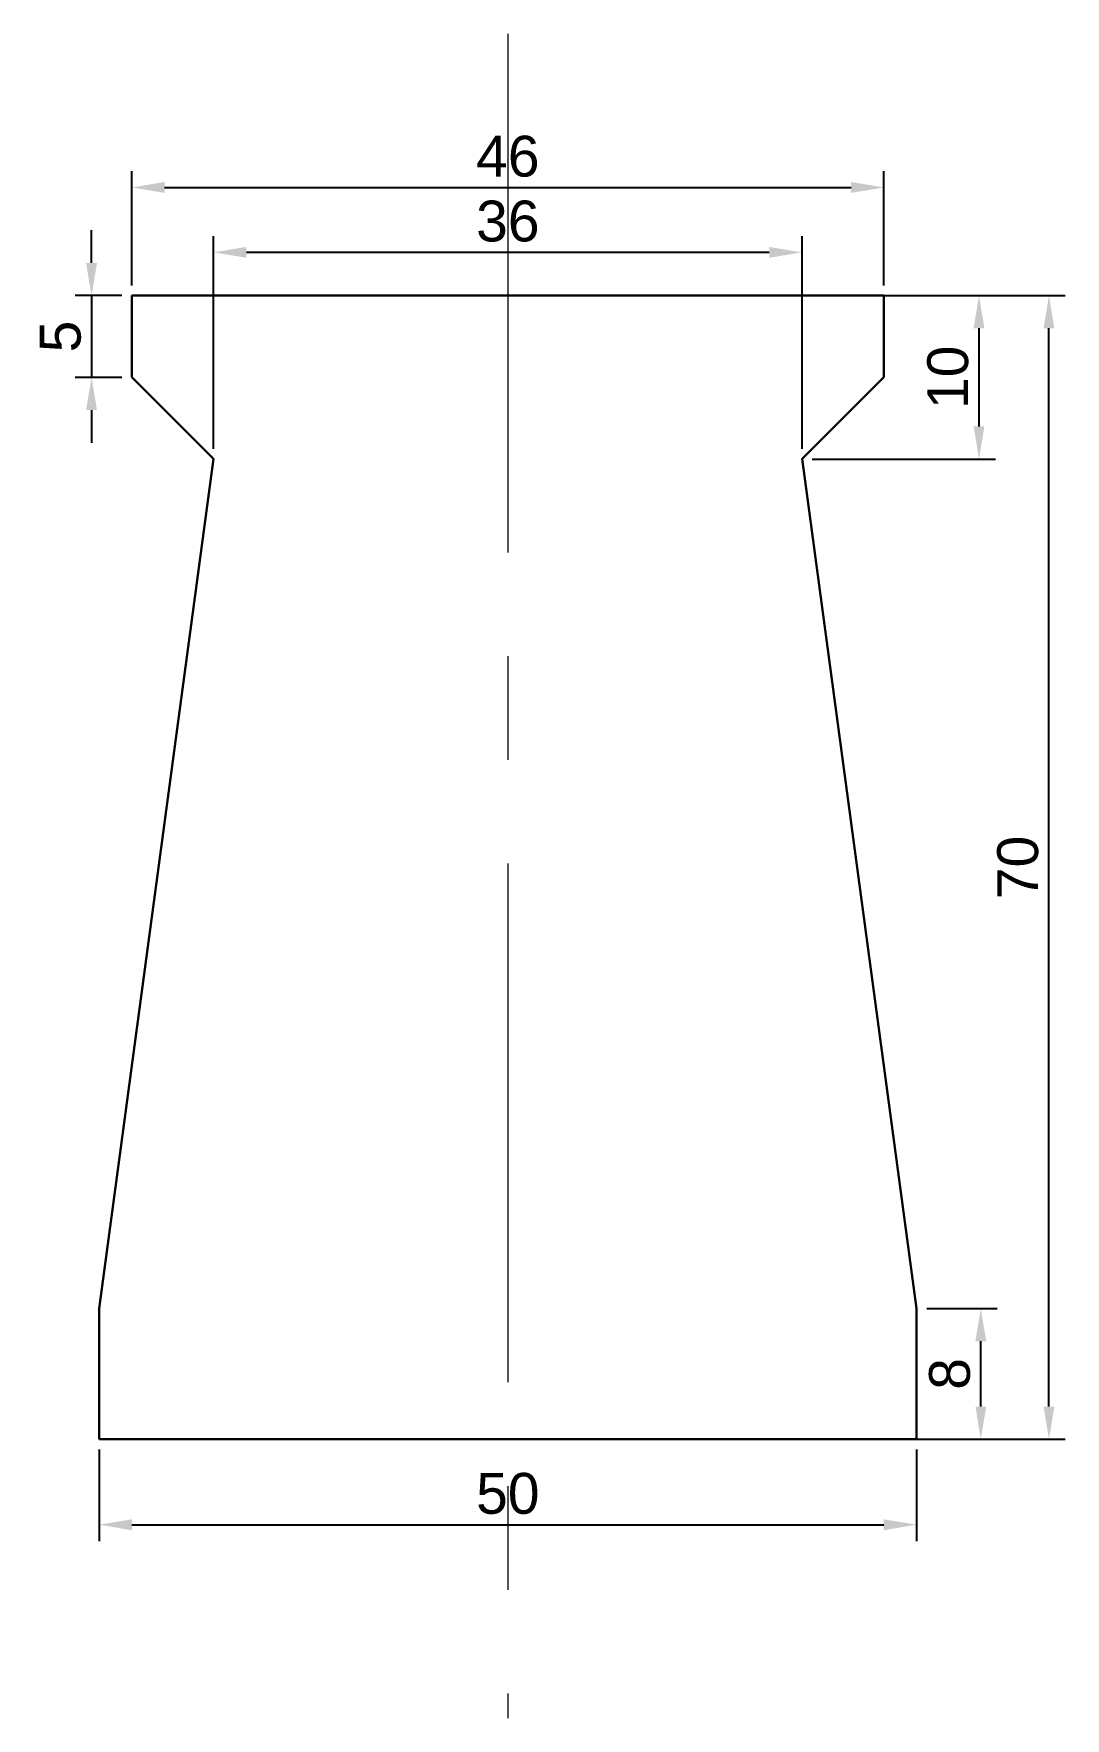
# Model space of a CAD drawing. Header units: millimetres. Extents: x -4 to 59, y -17 to 86.
import ezdxf

# ---------------------------------------------------------------- set-up
doc = ezdxf.new("R2010")
doc.units = ezdxf.units.MM
doc.linetypes.add('CENTER', pattern=[50.8, 31.75, -6.35, 6.35, -6.35])
doc.layers.get('0').update_dxf_attribs({"lineweight": 25})
doc.layers.add('中心线', color=7, linetype='Continuous', lineweight=5)
doc.styles.get("Standard").update_dxf_attribs({"font": 'arial.ttf'})
doc.dimstyles.new('ISO-25', dxfattribs={"dimtxt": 2.5, "dimasz": 2, "dimexe": 1, "dimexo": 0.625, "dimtad": 1, "dimtxsty": 'Standard', "dimcen": 2.5, "dimclrt": 3, "dimadec": 0, "dimazin": 0, "dimtfac": 1, "dimtmove": 0, "dimatfit": 3, "dimfxl": 1, "dimtfillclr": 3, "dimarcsym": 0})

# ---------------------------------------------------------------- blocks, each defined once
blk = doc.blocks.new('*D9')
at = {"layer": 'Defpoints', "color": 0, "lineweight": 25, "transparency": 16777216}
for p in [(47.92, 76.72), (1.92, 70.1), (47.92, 70.1)]:
    blk.add_point(p, dxfattribs=at)
at = {"layer": '中心线', "color": 0, "lineweight": -2, "transparency": 16777216}
for p, q in [((1.92, 70.73), (1.92, 77.72)), ((47.92, 70.73), (47.92, 77.72)), ((3.92, 76.72), (45.92, 76.72))]:
    blk.add_line(p, q, dxfattribs=at)
at = {"layer": '中心线', "color": 0, "lineweight": 25, "transparency": 16777216}
for points in [[(3.92, 77.06), (3.92, 76.39), (1.92, 76.72)], [(45.92, 77.06), (45.92, 76.39), (47.92, 76.72)]]:
    blk.add_solid(points, dxfattribs=at)
at = {"layer": '中心线', "color": 3, "lineweight": 25, "transparency": 16777216, "insert": (24.92, 78.62), "char_height": 2.5, "attachment_point": 5}
blk.add_mtext('46', dxfattribs=at)
blk = doc.blocks.new('*D10')
at = {"layer": 'Defpoints', "color": 0, "lineweight": 25, "transparency": 16777216}
for p in [(6.92, 72.75), (6.92, 60.1), (42.92, 60.1)]:
    blk.add_point(p, dxfattribs=at)
at = {"layer": '中心线', "color": 0, "lineweight": -2, "transparency": 16777216}
for p, q in [((6.92, 60.73), (6.92, 73.75)), ((42.92, 60.73), (42.92, 73.75)), ((40.92, 72.75), (8.92, 72.75))]:
    blk.add_line(p, q, dxfattribs=at)
at = {"layer": '中心线', "color": 0, "lineweight": 25, "transparency": 16777216}
for points in [[(8.92, 73.08), (8.92, 72.42), (6.92, 72.75)], [(40.92, 73.08), (40.92, 72.42), (42.92, 72.75)]]:
    blk.add_solid(points, dxfattribs=at)
at = {"layer": '中心线', "color": 3, "lineweight": 25, "transparency": 16777216, "insert": (24.92, 74.65), "char_height": 2.5, "attachment_point": 5}
blk.add_mtext('36', dxfattribs=at)
blk = doc.blocks.new('*D11')
at = {"layer": 'Defpoints', "color": 0, "lineweight": 25, "transparency": 16777216}
for p in [(42.92, 70.1), (53.75, 70.1), (42.92, 60.1)]:
    blk.add_point(p, dxfattribs=at)
at = {"layer": '中心线', "color": 0, "lineweight": -2, "transparency": 16777216}
for p, q in [((43.55, 70.1), (54.75, 70.1)), ((53.75, 62.1), (53.75, 68.1)), ((43.55, 60.1), (54.75, 60.1))]:
    blk.add_line(p, q, dxfattribs=at)
at = {"layer": '中心线', "color": 0, "lineweight": 25, "transparency": 16777216}
for points in [[(53.42, 68.1), (54.08, 68.1), (53.75, 70.1)], [(53.42, 62.1), (54.08, 62.1), (53.75, 60.1)]]:
    blk.add_solid(points, dxfattribs=at)
at = {"layer": '中心线', "color": 3, "lineweight": 25, "transparency": 16777216, "insert": (51.85, 65.1), "char_height": 2.5, "attachment_point": 5, "rotation": 90}
blk.add_mtext('10', dxfattribs=at)
blk = doc.blocks.new('*D12')
at = {"layer": 'Defpoints', "color": 0, "lineweight": 25, "transparency": 16777216}
for p in [(20.03, 70.1), (58.03, 70.1), (20.03, 0.1)]:
    blk.add_point(p, dxfattribs=at)
at = {"layer": '中心线', "color": 0, "lineweight": -2, "transparency": 16777216}
for p, q in [((20.65, 70.1), (59.03, 70.1)), ((58.03, 2.1), (58.03, 68.1)), ((20.65, 0.1), (59.03, 0.1))]:
    blk.add_line(p, q, dxfattribs=at)
at = {"layer": '中心线', "color": 0, "lineweight": 25, "transparency": 16777216}
for points in [[(57.7, 68.1), (58.36, 68.1), (58.03, 70.1)], [(57.7, 2.1), (58.36, 2.1), (58.03, 0.1)]]:
    blk.add_solid(points, dxfattribs=at)
at = {"layer": '中心线', "color": 3, "lineweight": 25, "transparency": 16777216, "insert": (56.13, 35.1), "char_height": 2.5, "attachment_point": 5, "rotation": 90}
blk.add_mtext('70', dxfattribs=at)
blk = doc.blocks.new('*D13')
at = {"layer": 'Defpoints', "color": 0, "lineweight": 25, "transparency": 16777216}
for p in [(49.92, 8.1), (53.86, 8.1), (49.92, 0.1)]:
    blk.add_point(p, dxfattribs=at)
at = {"layer": '中心线', "color": 0, "lineweight": -2, "transparency": 16777216}
for p, q in [((50.55, 8.1), (54.86, 8.1)), ((53.86, 2.1), (53.86, 6.1)), ((50.55, 0.1), (54.86, 0.1))]:
    blk.add_line(p, q, dxfattribs=at)
at = {"layer": '中心线', "color": 0, "lineweight": 25, "transparency": 16777216}
for points in [[(53.53, 6.1), (54.19, 6.1), (53.86, 8.1)], [(53.53, 2.1), (54.19, 2.1), (53.86, 0.1)]]:
    blk.add_solid(points, dxfattribs=at)
at = {"layer": '中心线', "color": 3, "lineweight": 25, "transparency": 16777216, "insert": (51.96, 4.1), "char_height": 2.5, "attachment_point": 5, "rotation": 90}
blk.add_mtext('8', dxfattribs=at)
blk = doc.blocks.new('*D14')
at = {"layer": 'Defpoints', "color": 0, "lineweight": 25, "transparency": 16777216}
for p in [(-0.08, 0.1), (49.92, 0.1), (49.92, -5.13)]:
    blk.add_point(p, dxfattribs=at)
at = {"layer": '中心线', "color": 0, "lineweight": -2, "transparency": 16777216}
for p, q in [((-0.08, -0.52), (-0.08, -6.13)), ((49.92, -0.52), (49.92, -6.13)), ((1.92, -5.13), (47.92, -5.13))]:
    blk.add_line(p, q, dxfattribs=at)
at = {"layer": '中心线', "color": 0, "lineweight": 25, "transparency": 16777216}
for points in [[(1.92, -4.8), (1.92, -5.47), (-0.08, -5.13)], [(47.92, -4.8), (47.92, -5.47), (49.92, -5.13)]]:
    blk.add_solid(points, dxfattribs=at)
at = {"layer": '中心线', "color": 3, "lineweight": 25, "transparency": 16777216, "insert": (24.92, -3.23), "char_height": 2.5, "attachment_point": 5}
blk.add_mtext('50', dxfattribs=at)
blk = doc.blocks.new('*D15')
at = {"layer": 'Defpoints', "color": 0, "lineweight": 25, "transparency": 16777216}
for p in [(1.92, 70.1), (-0.55, 65.1), (1.92, 65.1)]:
    blk.add_point(p, dxfattribs=at)
at = {"layer": '中心线', "color": 0, "lineweight": -2, "transparency": 16777216}
for p, q in [((-0.55, 72.1), (-0.55, 74.1)), ((1.3, 70.1), (-1.55, 70.1)), ((-0.55, 70.1), (-0.55, 65.1)), ((1.3, 65.1), (-1.55, 65.1)), ((-0.55, 63.1), (-0.55, 61.1))]:
    blk.add_line(p, q, dxfattribs=at)
at = {"layer": '中心线', "color": 0, "lineweight": 25, "transparency": 16777216}
for points in [[(-0.89, 72.1), (-0.22, 72.1), (-0.55, 70.1)], [(-0.89, 63.1), (-0.22, 63.1), (-0.55, 65.1)]]:
    blk.add_solid(points, dxfattribs=at)
at = {"layer": '中心线', "color": 3, "lineweight": 25, "transparency": 16777216, "insert": (-2.45, 67.6), "char_height": 2.5, "attachment_point": 5, "rotation": 90}
blk.add_mtext('5', dxfattribs=at)

msp = doc.modelspace()

# ---------------------------------------------------------------- linework, layer by layer
at = {"lineweight": 30}
for p, q in [((1.92, 70.103), (47.92, 70.103)), ((1.92, 70.103), (1.92, 65.103)), ((47.92, 70.103), (47.92, 65.103)), ((1.92, 65.103), (6.92, 60.103)), ((42.92, 60.103), (47.92, 65.103)), ((6.92, 60.103), (-0.08, 8.103)), ((42.92, 60.103), (49.92, 8.103)), ((-0.08, 8.103), (-0.08, 0.103)), ((49.92, 0.103), (49.92, 8.103)), ((-0.08, 0.103), (49.92, 0.103))]:
    msp.add_line(p, q, dxfattribs=at)
for q in [(6.92, 70.103), (42.92, 70.103)]:
    msp.add_line((24.92, 70.103), q)
at = {"layer": '中心线', "color": 1, "linetype": 'CENTER', "lineweight": 13}
msp.add_line((24.92, 86.135), (24.92, -16.981), dxfattribs=at)

# ---------------------------------------------------------------- dimensions: what is measured, and where the dimension line sits
at = {"layer": '中心线', "lineweight": 25}
for base, p1, p2, picture, middle in [((47.92, 76.722), (1.92, 70.103), (47.92, 70.103), '*D9', (24.92, 78.624)), ((6.92, 72.751), (42.92, 60.103), (6.92, 60.103), '*D10', (24.92, 74.653)), ((49.92, -5.132), (-0.08, 0.103), (49.92, 0.103), '*D14', (24.92, -3.23))]:
    dim = msp.add_linear_dim(base=base, p1=p1, p2=p2, dimstyle='ISO-25', dxfattribs=at)
    dim.commit()
    dim.dimension.update_dxf_attribs({"geometry": picture, "text_midpoint": middle})
dim = msp.add_aligned_dim(p1=(1.92, 70.103), p2=(1.92, 65.103), distance=-2.474, dimstyle='ISO-25', dxfattribs=at)
dim.commit()
dim.dimension.update_dxf_attribs({"geometry": '*D15', "text_midpoint": (-2.45, 67.603)})
for base, p1, p2, picture, middle in [((58.029, 70.103), (20.029, 0.103), (20.029, 70.103), '*D12', (56.128, 35.103)), ((53.751, 70.103), (42.92, 60.103), (42.92, 70.103), '*D11', (51.85, 65.103)), ((53.861, 8.103), (49.92, 0.103), (49.92, 8.103), '*D13', (51.959, 4.103))]:
    dim = msp.add_linear_dim(base=base, p1=p1, p2=p2, angle=90, dimstyle='ISO-25', dxfattribs=at)
    dim.commit()
    dim.dimension.update_dxf_attribs({"geometry": picture, "text_midpoint": middle})

doc.saveas('drawing.dxf')
